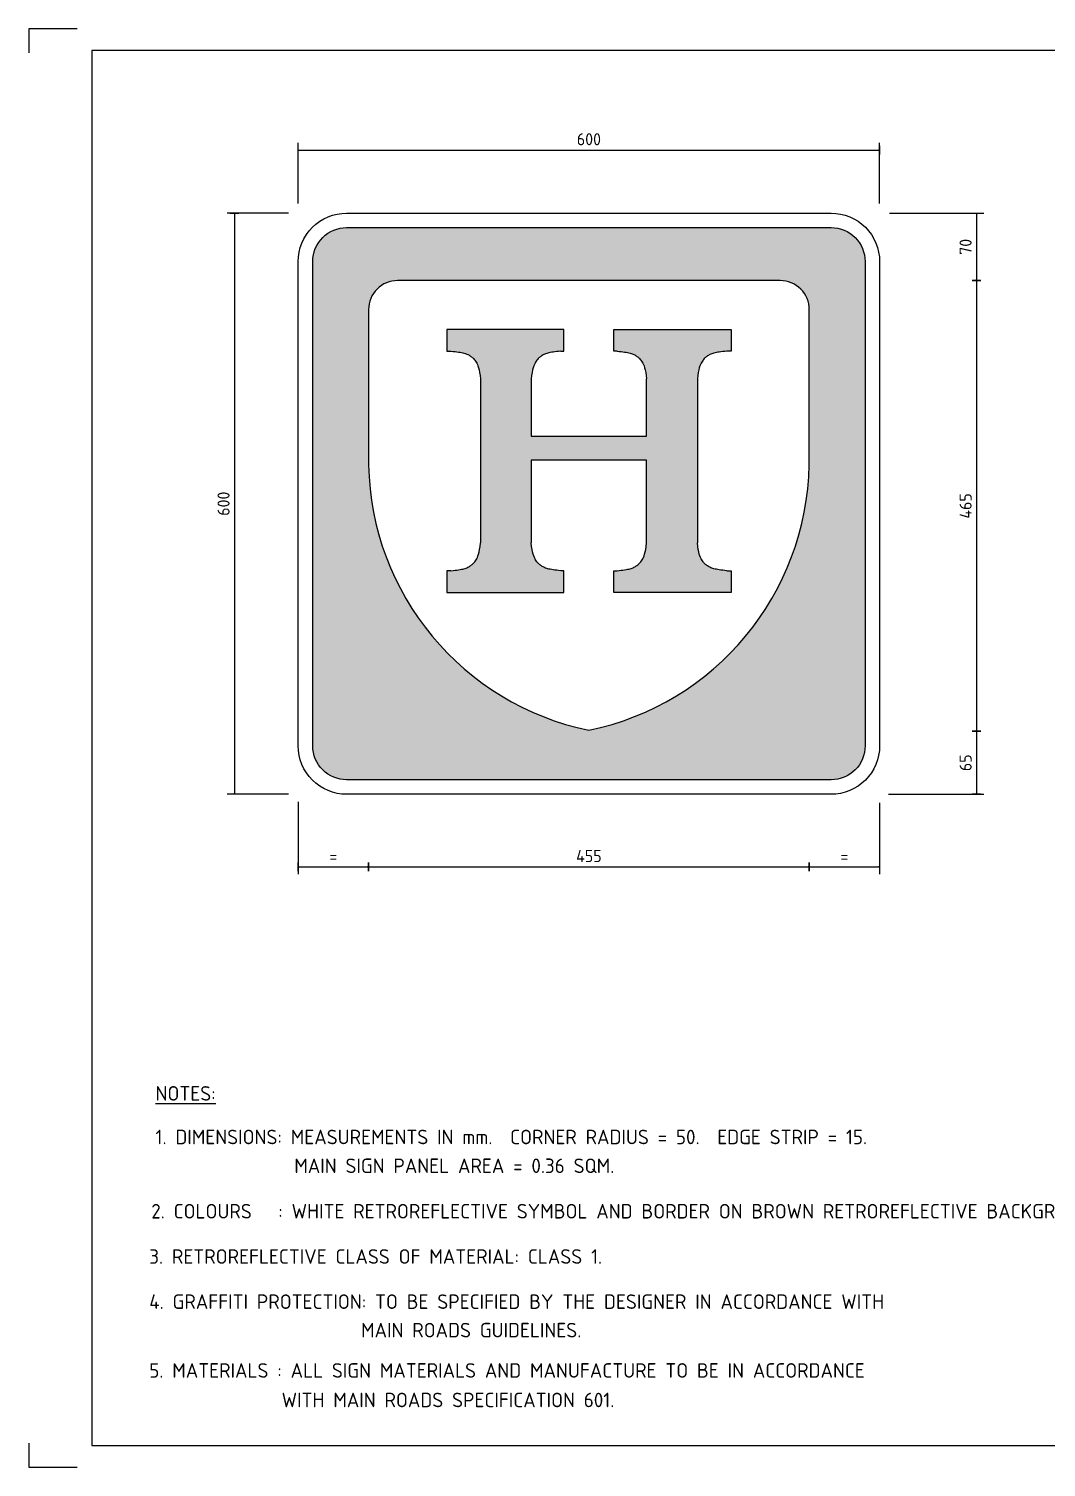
# Model space of a CAD drawing. Header units: millimetres. Extents: x 0 to 420, y 0 to 297.
# Drawn here: x 0 to 210, y 0 to 297 of the extents above; entities that cross this region are included whole.
import ezdxf
from ezdxf.enums import TextEntityAlignment as Align

# ---------------------------------------------------------------- set-up
doc = ezdxf.new("R2010")
doc.units = ezdxf.units.MM
for name, color, linetype in [('BROWN', 36, 'Continuous'), ('L35', 3, 'Continuous'), ('T25', 1, 'Continuous'), ('TBLK18', 4, 'Continuous'), ('TBLK25', 1, 'Continuous'), ('TBLK35', 3, 'Continuous'), ('TBLK50', 7, 'Continuous')]:
    doc.layers.add(name, color=color, linetype=linetype)
doc.styles.add('ISO', font='iso3098b')
doc.dimstyles.new('SIGNSDIM', dxfattribs={"dimtxt": 2.5, "dimasz": 0.2, "dimexe": 1.5, "dimexo": 2, "dimgap": 1, "dimtad": 1, "dimdec": 4, "dimlfac": 5, "dimrnd": 1, "dimdsep": 46, "dimtxsty": 'ISO', "dimblk": 'SGNDIM', "dimcen": 2.5, "dimse2": 1, "dimadec": 0, "dimazin": 0, "dimtfac": 1, "dimtdec": 4, "dimtix": 1, "dimtmove": 0, "dimatfit": 3, "dimldrblk": 'SGNDIM', "dimfxl": 1, "dimtolj": 1, "dimtzin": 0, "dimarcsym": 0})

# ---------------------------------------------------------------- blocks, each defined once
blk = doc.blocks.new('A3BBLK')
at = {"layer": 'TBLK25'}
for p, q in [((10, 297), (0, 297)), ((0, 297), (0, 292)), ((0, 5), (0, 0)), ((0, 0), (10, 0))]:
    blk.add_line(p, q, dxfattribs=at)
at = {"layer": 'TBLK50'}
for p, q in [((415.5, 292.5), (13, 292.5)), ((13, 292.5), (13, 4.5)), ((13, 4.5), (415.5, 4.5))]:
    blk.add_line(p, q, dxfattribs=at)
blk = doc.blocks.new('title block')
blk.add_blockref('A3BBLK', (0, 0))
at = {"layer": 'TBLK18', "style": 'ISO'}
blk.add_attdef('MR_DIRECTORATE', text='', height=1.5, dxfattribs=at).set_placement((381.5, 67.12), align=Align.CENTER)
for tag, p in [('STREET_NAME', (355.51, 61.1)), ('SUBURB_POSTCODE', (388.49, 61.1)), ('TELEPHONE_NO.', (368.31, 58.84)), ('FAX_NO.', (393.56, 58.84))]:
    blk.add_attdef(tag, p, '', height=1.5, dxfattribs=at)
at = {"layer": 'TBLK25', "style": 'ISO'}
for tag, height, p in [('MR_BRANCH', 2, (381.5, 64.2)), ('ROAD_SECTION', 1.75, (384.5, 29.16)), ('SLK', 1.75, (384.5, 26.11)), ('CHAINAGE', 1.75, (384.5, 19.21))]:
    blk.add_attdef(tag, text='', height=height, dxfattribs=at).set_placement(p, align=Align.CENTER)
for tag, p, height in [('FILE_NUMBER', (371.77, 53.24), 2.5), ('DESIGNED_/_DRAWN', (371.77, 48.49), 2), ('VERIFIED', (371.77, 43.49), 2), ('APPROVED', (371.77, 38.49), 2), ('LOCAL_AUTHORITY', (370.48, 16.73), 1.25)]:
    blk.add_attdef(tag, p, '', height=height, dxfattribs=at)
at = {"layer": 'TBLK35', "style": 'ISO', "width": 0.9}
for tag, p in [('ROAD_PROJECT&NUMBER', (384.5, 32.23)), ('DRAWING_DESCRIPTION', (384.5, 22.29))]:
    blk.add_attdef(tag, text='', height=2.5, dxfattribs=at).set_placement(p, align=Align.CENTER)
at = {"layer": 'TBLK50', "style": 'ISO'}
blk.add_attdef('DRG_NUMBER', (356.8, 6.02), '', height=5, dxfattribs=at)
blk = doc.blocks.new('SGNDIM')
for p, q in [((0, 0), (-1, 0)), ((0, 4.5), (0, -4.5))]:
    blk.add_line(p, q)
blk = doc.blocks.new('*D20')
at = {"layer": 'DEFPOINTS', "color": 0, "transparency": 16777216}
for p in [(55.61, 258.94), (42.45, 138.94), (55.61, 138.94)]:
    blk.add_point(p, dxfattribs=at)
at = {"layer": 'T25', "color": 0, "lineweight": -2, "transparency": 16777216}
for p, q in [((53.61, 258.94), (40.95, 258.94)), ((42.45, 258.74), (42.45, 139.14)), ((53.61, 138.94), (40.95, 138.94))]:
    blk.add_line(p, q, dxfattribs=at)
at = {"layer": 'T25', "color": 0, "lineweight": -2, "transparency": 16777216, "xscale": 0.2, "yscale": 0.2, "zscale": 0.2}
for p, rotation in [((42.45, 258.94), 90), ((42.45, 138.94), 270)]:
    blk.add_blockref('SGNDIM', p, dxfattribs=dict(at, rotation=rotation))
at = {"layer": 'T25', "color": 0, "transparency": 16777216, "insert": (40.2, 198.94), "char_height": 2.5, "attachment_point": 5, "rotation": 90, "style": 'ISO'}
blk.add_mtext('\\A1;600', dxfattribs=at)
blk = doc.blocks.new('*D21')
at = {"layer": 'DEFPOINTS', "color": 0, "transparency": 16777216}
for p in [(55.61, 139.37), (70.12, 130.29), (70.12, 123.94)]:
    blk.add_point(p, dxfattribs=at)
at = {"layer": 'T25', "color": 0, "lineweight": -2, "transparency": 16777216}
for p, q in [((55.61, 137.37), (55.61, 122.44)), ((55.81, 123.94), (69.92, 123.94))]:
    blk.add_line(p, q, dxfattribs=at)
at = {"layer": 'T25', "color": 0, "lineweight": -2, "transparency": 16777216, "xscale": 0.2, "yscale": 0.2, "zscale": 0.2, "rotation": 180}
blk.add_blockref('SGNDIM', (55.61, 123.94), dxfattribs=at)
at = {"layer": 'T25', "color": 0, "lineweight": -2, "transparency": 16777216, "xscale": 0.2, "yscale": 0.2, "zscale": 0.2}
blk.add_blockref('SGNDIM', (70.12, 123.94), dxfattribs=at)
at = {"layer": 'T25', "color": 0, "transparency": 16777216, "insert": (62.87, 126.19), "char_height": 2.5, "attachment_point": 5, "style": 'ISO'}
blk.add_mtext('\\A1;=', dxfattribs=at)
blk = doc.blocks.new('*D22')
at = {"layer": 'DEFPOINTS', "color": 0, "transparency": 16777216}
for p in [(70.12, 150.5), (161.09, 150.5), (161.09, 123.94)]:
    blk.add_point(p, dxfattribs=at)
at = {"layer": 'T25', "color": 0, "lineweight": -2, "transparency": 16777216}
blk.add_line((70.32, 123.94), (160.89, 123.94), dxfattribs=at)
at = {"layer": 'T25', "color": 0, "lineweight": -2, "transparency": 16777216, "xscale": 0.2, "yscale": 0.2, "zscale": 0.2, "rotation": 180}
blk.add_blockref('SGNDIM', (70.12, 123.94), dxfattribs=at)
at = {"layer": 'T25', "color": 0, "lineweight": -2, "transparency": 16777216, "xscale": 0.2, "yscale": 0.2, "zscale": 0.2}
blk.add_blockref('SGNDIM', (161.09, 123.94), dxfattribs=at)
at = {"layer": 'T25', "color": 0, "transparency": 16777216, "insert": (115.61, 126.19), "char_height": 2.5, "attachment_point": 5, "style": 'ISO'}
blk.add_mtext('\\A1;455', dxfattribs=at)
blk = doc.blocks.new('*D23')
at = {"layer": 'DEFPOINTS', "color": 0, "transparency": 16777216}
for p in [(175.61, 139.21), (161.09, 130.29), (175.61, 123.94)]:
    blk.add_point(p, dxfattribs=at)
at = {"layer": 'T25', "color": 0, "lineweight": -2, "transparency": 16777216}
for p, q in [((175.61, 137.21), (175.61, 122.44)), ((161.29, 123.94), (175.41, 123.94))]:
    blk.add_line(p, q, dxfattribs=at)
at = {"layer": 'T25', "color": 0, "lineweight": -2, "transparency": 16777216, "xscale": 0.2, "yscale": 0.2, "zscale": 0.2, "rotation": 180}
blk.add_blockref('SGNDIM', (161.09, 123.94), dxfattribs=at)
at = {"layer": 'T25', "color": 0, "lineweight": -2, "transparency": 16777216, "xscale": 0.2, "yscale": 0.2, "zscale": 0.2}
blk.add_blockref('SGNDIM', (175.61, 123.94), dxfattribs=at)
at = {"layer": 'T25', "color": 0, "transparency": 16777216, "insert": (168.35, 126.19), "char_height": 2.5, "attachment_point": 5, "style": 'ISO'}
blk.add_mtext('\\A1;=', dxfattribs=at)
blk = doc.blocks.new('*D24')
at = {"layer": 'DEFPOINTS', "color": 0, "transparency": 16777216}
for p in [(175.66, 258.94), (177.03, 245.01), (195.61, 245.01)]:
    blk.add_point(p, dxfattribs=at)
at = {"layer": 'T25', "color": 0, "lineweight": -2, "transparency": 16777216}
for p, q in [((177.66, 258.94), (197.11, 258.94)), ((195.61, 258.74), (195.61, 245.21))]:
    blk.add_line(p, q, dxfattribs=at)
at = {"layer": 'T25', "color": 0, "lineweight": -2, "transparency": 16777216, "xscale": 0.2, "yscale": 0.2, "zscale": 0.2}
for p, rotation in [((195.61, 258.94), 90), ((195.61, 245.01), 270)]:
    blk.add_blockref('SGNDIM', p, dxfattribs=dict(at, rotation=rotation))
at = {"layer": 'T25', "color": 0, "transparency": 16777216, "insert": (193.36, 251.98), "char_height": 2.5, "attachment_point": 5, "rotation": 90, "style": 'ISO'}
blk.add_mtext('\\A1;70', dxfattribs=at)
blk = doc.blocks.new('*D25')
at = {"layer": 'DEFPOINTS', "color": 0, "transparency": 16777216}
for p in [(164.59, 245.01), (164.59, 151.96), (195.61, 151.96)]:
    blk.add_point(p, dxfattribs=at)
at = {"layer": 'T25', "color": 0, "lineweight": -2, "transparency": 16777216}
blk.add_line((195.61, 244.81), (195.61, 152.16), dxfattribs=at)
at = {"layer": 'T25', "color": 0, "lineweight": -2, "transparency": 16777216, "xscale": 0.2, "yscale": 0.2, "zscale": 0.2}
for p, rotation in [((195.61, 245.01), 90), ((195.61, 151.96), 270)]:
    blk.add_blockref('SGNDIM', p, dxfattribs=dict(at, rotation=rotation))
at = {"layer": 'T25', "color": 0, "transparency": 16777216, "insert": (193.36, 198.48), "char_height": 2.5, "attachment_point": 5, "rotation": 90, "style": 'ISO'}
blk.add_mtext('\\A1;465', dxfattribs=at)
blk = doc.blocks.new('*D26')
at = {"layer": 'DEFPOINTS', "color": 0, "transparency": 16777216}
for p in [(166.69, 151.96), (175.48, 138.94), (195.61, 138.94)]:
    blk.add_point(p, dxfattribs=at)
at = {"layer": 'T25', "color": 0, "lineweight": -2, "transparency": 16777216}
for p, q in [((195.61, 151.76), (195.61, 139.14)), ((177.48, 138.94), (197.11, 138.94))]:
    blk.add_line(p, q, dxfattribs=at)
at = {"layer": 'T25', "color": 0, "lineweight": -2, "transparency": 16777216, "xscale": 0.2, "yscale": 0.2, "zscale": 0.2}
for p, rotation in [((195.61, 151.96), 90), ((195.61, 138.94), 270)]:
    blk.add_blockref('SGNDIM', p, dxfattribs=dict(at, rotation=rotation))
at = {"layer": 'T25', "color": 0, "transparency": 16777216, "insert": (193.36, 145.45), "char_height": 2.5, "attachment_point": 5, "rotation": 90, "style": 'ISO'}
blk.add_mtext('\\A1;65', dxfattribs=at)
blk = doc.blocks.new('*D27')
at = {"layer": 'DEFPOINTS', "color": 0, "transparency": 16777216}
for p in [(175.61, 271.94), (55.61, 258.94), (175.61, 258.94)]:
    blk.add_point(p, dxfattribs=at)
at = {"layer": 'T25', "color": 0, "lineweight": -2, "transparency": 16777216}
for p, q in [((55.61, 260.94), (55.61, 273.44)), ((175.61, 260.94), (175.61, 273.44)), ((55.81, 271.94), (175.41, 271.94))]:
    blk.add_line(p, q, dxfattribs=at)
at = {"layer": 'T25', "color": 0, "lineweight": -2, "transparency": 16777216, "xscale": 0.2, "yscale": 0.2, "zscale": 0.2, "rotation": 180}
blk.add_blockref('SGNDIM', (55.61, 271.94), dxfattribs=at)
at = {"layer": 'T25', "color": 0, "lineweight": -2, "transparency": 16777216, "xscale": 0.2, "yscale": 0.2, "zscale": 0.2}
blk.add_blockref('SGNDIM', (175.61, 271.94), dxfattribs=at)
at = {"layer": 'T25', "color": 0, "transparency": 16777216, "insert": (115.61, 274.19), "char_height": 2.5, "attachment_point": 5, "style": 'ISO'}
blk.add_mtext('\\A1;600', dxfattribs=at)

msp = doc.modelspace()

# ---------------------------------------------------------------- hatches: boundary and pattern name
at = {"layer": 'BROWN'}
h = msp.add_hatch(color=256, dxfattribs=at)
edge = h.paths.add_edge_path(flags=16)
edge.add_line((115.608755, 245.009295), (76.124607, 245.009295))
edge.add_arc((76.124607, 239.009295), 6, 90, 180)
edge.add_line((70.124607, 239.009295), (70.124607, 206.991845))
edge.add_arc((127.206078, 208.056903), 57.091406, 181.06893323, 258.2795932)
edge.add_arc((104.011433, 208.056903), 57.091406, 281.7204068, 358.93106677)
edge.add_line((161.092903, 206.991845), (161.092903, 239.009295))
edge.add_arc((155.092903, 239.009295), 6, 0, 90)
edge.add_line((155.092903, 245.009295), (115.608755, 245.009295))
edge = h.paths.add_edge_path()
edge.add_line((58.608755, 148.940741), (58.608755, 248.940781))
edge.add_arc((65.608755, 248.940781), 7, 90, 180, ccw=False)
edge.add_line((65.608755, 255.940781), (165.608755, 255.940781))
edge.add_arc((165.608755, 248.940781), 7, 0, 90, ccw=False)
edge.add_line((172.608755, 248.940781), (172.608755, 148.940741))
edge.add_arc((165.608755, 148.940741), 7, -90, 0, ccw=False)
edge.add_line((165.608755, 141.940741), (65.608755, 141.940741))
edge.add_arc((65.608755, 148.940741), 7, 180, 270, ccw=False)
msp.add_hatch(color=256, dxfattribs=at).paths.add_polyline_path([(144.08382, 185.108133), (143.646892, 185.153022), (143.243044, 185.197504), (142.870291, 185.242511), (142.526652, 185.288976), (142.210144, 185.33783), (141.918783, 185.390006), (141.650589, 185.446435), (141.403577, 185.508051), (141.175788, 185.575572), (140.965356, 185.648863), (140.770438, 185.727578), (140.589189, 185.811368), (140.419766, 185.899885), (140.260326, 185.992783), (140.109026, 186.089713), (139.964021, 186.190328), (139.823642, 186.294802), (139.686916, 186.405393), (139.553041, 186.524885), (139.421219, 186.656056), (139.29065, 186.801689), (139.160532, 186.964564), (139.030067, 187.147462), (138.898453, 187.353165), (138.765461, 187.58582), (138.633134, 187.855046), (138.504084, 188.171827), (138.380925, 188.547149), (138.26627, 188.991996), (138.16273, 189.517354), (138.07292, 190.134207), (137.999452, 190.853541), (137.999452, 224.695353), (138.07292, 225.414687), (138.16273, 226.03154), (138.26627, 226.556898), (138.380925, 227.001745), (138.504084, 227.377067), (138.633134, 227.693848), (138.765461, 227.963074), (138.898453, 228.195729), (139.030067, 228.401432), (139.160532, 228.58433), (139.29065, 228.747205), (139.421219, 228.892838), (139.553041, 229.02401), (139.686916, 229.143501), (139.823642, 229.254093), (139.964021, 229.358566), (140.109026, 229.459181), (140.260326, 229.556111), (140.419766, 229.649009), (140.589189, 229.737526), (140.770438, 229.821316), (140.965356, 229.900031), (141.175788, 229.973322), (141.403577, 230.040843), (141.650589, 230.102459), (141.918783, 230.158888), (142.210144, 230.211064), (142.526652, 230.259918), (142.870291, 230.306383), (143.243044, 230.35139), (143.646892, 230.395872), (144.08382, 230.440761), (144.940835, 230.440761), (144.940835, 234.940761), (120.779478, 234.940761), (120.779478, 230.440761), (121.415084, 230.440761), (121.852011, 230.395872), (122.25586, 230.35139), (122.628612, 230.306383), (122.972251, 230.259918), (123.28876, 230.211064), (123.58012, 230.158888), (123.848315, 230.102459), (124.095327, 230.040843), (124.323115, 229.973322), (124.533547, 229.900031), (124.728466, 229.821316), (124.909714, 229.737526), (125.079137, 229.649009), (125.238577, 229.556111), (125.389878, 229.459181), (125.534883, 229.358566), (125.675261, 229.254093), (125.811988, 229.143501), (125.945862, 229.02401), (126.077684, 228.892838), (126.208254, 228.747205), (126.338371, 228.58433), (126.468837, 228.401432), (126.60045, 228.195729), (126.733442, 227.963074), (126.86577, 227.693848), (126.994819, 227.377067), (127.117978, 227.001745), (127.232634, 226.556898), (127.336173, 226.03154), (127.425983, 225.414687), (127.499452, 224.695353), (127.499452, 212.857446), (115.608755, 212.857446), (103.718059, 212.857446), (103.718059, 224.695353), (103.791527, 225.414687), (103.881337, 226.03154), (103.984877, 226.556898), (104.099532, 227.001745), (104.222691, 227.377067), (104.351741, 227.693848), (104.484068, 227.963074), (104.61706, 228.195729), (104.748674, 228.401432), (104.879139, 228.58433), (105.009257, 228.747205), (105.139826, 228.892838), (105.271648, 229.02401), (105.405523, 229.143501), (105.542249, 229.254093), (105.682628, 229.358566), (105.827633, 229.459181), (105.978933, 229.556111), (106.138373, 229.649009), (106.307796, 229.737526), (106.489045, 229.821316), (106.683963, 229.900031), (106.894395, 229.973322), (107.122184, 230.040843), (107.369196, 230.102459), (107.63739, 230.158888), (107.928751, 230.211064), (108.245259, 230.259918), (108.588898, 230.306383), (108.961651, 230.35139), (109.365499, 230.395872), (109.802427, 230.440761), (110.438032, 230.440761), (110.438032, 234.940761), (86.276675, 234.940761), (86.276675, 230.440761), (87.133691, 230.440761), (87.570618, 230.395872), (87.974467, 230.35139), (88.347219, 230.306383), (88.690858, 230.259918), (89.007367, 230.211064), (89.298727, 230.158888), (89.566922, 230.102459), (89.813934, 230.040843), (90.041722, 229.973322), (90.252154, 229.900031), (90.447073, 229.821316), (90.628321, 229.737526), (90.797744, 229.649009), (90.957184, 229.556111), (91.108485, 229.459181), (91.25349, 229.358566), (91.393868, 229.254093), (91.530595, 229.143501), (91.664469, 229.02401), (91.796291, 228.892838), (91.926861, 228.747205), (92.056978, 228.58433), (92.187444, 228.401432), (92.319057, 228.195729), (92.452049, 227.963074), (92.584377, 227.693848), (92.713426, 227.377067), (92.836585, 227.001745), (92.951241, 226.556898), (93.05478, 226.03154), (93.14459, 225.414687), (93.218059, 224.695353), (93.218059, 190.853541), (93.14459, 190.134207), (93.05478, 189.517354), (92.951241, 188.991996), (92.836585, 188.547149), (92.713426, 188.171827), (92.584377, 187.855046), (92.452049, 187.58582), (92.319057, 187.353165), (92.187444, 187.147462), (92.056978, 186.964564), (91.926861, 186.801689), (91.796291, 186.656056), (91.664469, 186.524885), (91.530595, 186.405393), (91.393868, 186.294802), (91.25349, 186.190328), (91.108485, 186.089713), (90.957184, 185.992783), (90.797744, 185.899885), (90.628321, 185.811368), (90.447073, 185.727578), (90.252154, 185.648863), (90.041722, 185.575572), (89.813934, 185.508051), (89.566922, 185.446435), (89.298727, 185.390006), (89.007367, 185.33783), (88.690858, 185.288976), (88.347219, 185.242511), (87.974467, 185.197504), (87.570618, 185.153022), (87.133691, 185.108133), (86.276675, 185.108133), (86.276675, 180.608133), (110.438032, 180.608133), (110.438032, 185.108133), (109.802427, 185.108133), (109.365499, 185.153022), (108.961651, 185.197504), (108.588898, 185.242511), (108.245259, 185.288976), (107.928751, 185.33783), (107.63739, 185.390006), (107.369196, 185.446435), (107.122184, 185.508051), (106.894395, 185.575572), (106.683963, 185.648863), (106.489045, 185.727578), (106.307796, 185.811368), (106.138373, 185.899885), (105.978933, 185.992783), (105.827633, 186.089713), (105.682628, 186.190328), (105.542249, 186.294802), (105.405523, 186.405393), (105.271648, 186.524885), (105.139826, 186.656056), (105.009257, 186.801689), (104.879139, 186.964564), (104.748674, 187.147462), (104.61706, 187.353165), (104.484068, 187.58582), (104.351741, 187.855046), (104.222691, 188.171827), (104.099532, 188.547149), (103.984877, 188.991996), (103.881337, 189.517354), (103.791527, 190.134207), (103.718059, 190.853541), (103.718059, 207.921271), (115.608755, 207.921271), (127.499452, 207.921271), (127.499452, 190.853541), (127.425983, 190.134207), (127.336173, 189.517354), (127.232634, 188.991996), (127.117978, 188.547149), (126.994819, 188.171827), (126.86577, 187.855046), (126.733442, 187.58582), (126.60045, 187.353165), (126.468837, 187.147462), (126.338371, 186.964564), (126.208254, 186.801689), (126.077684, 186.656056), (125.945862, 186.524885), (125.811988, 186.405393), (125.675261, 186.294802), (125.534883, 186.190328), (125.389878, 186.089713), (125.238577, 185.992783), (125.079137, 185.899885), (124.909714, 185.811368), (124.728466, 185.727578), (124.533547, 185.648863), (124.323115, 185.575572), (124.095327, 185.508051), (123.848315, 185.446435), (123.58012, 185.390006), (123.28876, 185.33783), (122.972251, 185.288976), (122.628612, 185.242511), (122.25586, 185.197504), (121.852011, 185.153022), (121.415084, 185.108133), (120.779478, 185.108133), (120.779478, 180.608133), (144.940835, 180.608133), (144.940835, 185.108133)])

# ---------------------------------------------------------------- linework, layer by layer
for p, q in [((93.218059, 224.695353), (93.218059, 190.853541)), ((137.999452, 224.695353), (137.999452, 190.853541))]:
    msp.add_line(p, q, dxfattribs=at)
for points in [[(58.608755, 148.940741), (58.608755, 248.940781, -0.4142135624), (65.608755, 255.940781), (165.608755, 255.940781, -0.4142135624), (172.608755, 248.940781), (172.608755, 148.940741, -0.4142135624), (165.608755, 141.940741), (65.608755, 141.940741, -0.4142135624)], [(115.608755, 245.009295), (76.124607, 245.009295, 0.4142135624), (70.124607, 239.009295), (70.124607, 206.991845, 0.3502472375), (115.608755, 152.155823, 0.3502472375), (161.092903, 206.991845), (161.092903, 239.009295, 0.4142135624), (155.092903, 245.009295)]]:
    msp.add_lwpolyline(points, format="xyb", close=True, dxfattribs=at)
for points in [[(109.802427, 230.440761), (110.438032, 230.440761), (110.438032, 234.940761), (86.276675, 234.940761), (86.276675, 230.440761), (87.133691, 230.440761)], [(121.415084, 230.440761), (120.779478, 230.440761), (120.779478, 234.940761), (144.940835, 234.940761), (144.940835, 230.440761), (144.08382, 230.440761)], [(87.133691, 230.440761), (87.570618, 230.395872), (87.974467, 230.35139), (88.347219, 230.306383), (88.690858, 230.259918), (89.007367, 230.211064), (89.298727, 230.158888), (89.566922, 230.102459), (89.813934, 230.040843), (90.041722, 229.973322), (90.252154, 229.900031), (90.447073, 229.821316), (90.628321, 229.737526), (90.797744, 229.649009), (90.957184, 229.556111), (91.108485, 229.459181), (91.25349, 229.358566), (91.393868, 229.254093), (91.530595, 229.143501), (91.664469, 229.02401), (91.796291, 228.892838), (91.926861, 228.747205), (92.056978, 228.58433), (92.187444, 228.401432), (92.319057, 228.195729), (92.452049, 227.963074), (92.584377, 227.693848), (92.713426, 227.377067), (92.836585, 227.001745), (92.951241, 226.556898), (93.05478, 226.03154), (93.14459, 225.414687), (93.218059, 224.695353)], [(109.802427, 230.440761), (109.365499, 230.395872), (108.961651, 230.35139), (108.588898, 230.306383), (108.245259, 230.259918), (107.928751, 230.211064), (107.63739, 230.158888), (107.369196, 230.102459), (107.122184, 230.040843), (106.894395, 229.973322), (106.683963, 229.900031), (106.489045, 229.821316), (106.307796, 229.737526), (106.138373, 229.649009), (105.978933, 229.556111), (105.827633, 229.459181), (105.682628, 229.358566), (105.542249, 229.254093), (105.405523, 229.143501), (105.271648, 229.02401), (105.139826, 228.892838), (105.009257, 228.747205), (104.879139, 228.58433), (104.748674, 228.401432), (104.61706, 228.195729), (104.484068, 227.963074), (104.351741, 227.693848), (104.222691, 227.377067), (104.099532, 227.001745), (103.984877, 226.556898), (103.881337, 226.03154), (103.791527, 225.414687), (103.718059, 224.695353)], [(121.415084, 230.440761), (121.852011, 230.395872), (122.25586, 230.35139), (122.628612, 230.306383), (122.972251, 230.259918), (123.28876, 230.211064), (123.58012, 230.158888), (123.848315, 230.102459), (124.095327, 230.040843), (124.323115, 229.973322), (124.533547, 229.900031), (124.728466, 229.821316), (124.909714, 229.737526), (125.079137, 229.649009), (125.238577, 229.556111), (125.389878, 229.459181), (125.534883, 229.358566), (125.675261, 229.254093), (125.811988, 229.143501), (125.945862, 229.02401), (126.077684, 228.892838), (126.208254, 228.747205), (126.338371, 228.58433), (126.468837, 228.401432), (126.60045, 228.195729), (126.733442, 227.963074), (126.86577, 227.693848), (126.994819, 227.377067), (127.117978, 227.001745), (127.232634, 226.556898), (127.336173, 226.03154), (127.425983, 225.414687), (127.499452, 224.695353)], [(144.08382, 230.440761), (143.646892, 230.395872), (143.243044, 230.35139), (142.870291, 230.306383), (142.526652, 230.259918), (142.210144, 230.211064), (141.918783, 230.158888), (141.650589, 230.102459), (141.403577, 230.040843), (141.175788, 229.973322), (140.965356, 229.900031), (140.770438, 229.821316), (140.589189, 229.737526), (140.419766, 229.649009), (140.260326, 229.556111), (140.109026, 229.459181), (139.964021, 229.358566), (139.823642, 229.254093), (139.686916, 229.143501), (139.553041, 229.02401), (139.421219, 228.892838), (139.29065, 228.747205), (139.160532, 228.58433), (139.030067, 228.401432), (138.898453, 228.195729), (138.765461, 227.963074), (138.633134, 227.693848), (138.504084, 227.377067), (138.380925, 227.001745), (138.26627, 226.556898), (138.16273, 226.03154), (138.07292, 225.414687), (137.999452, 224.695353)], [(103.718059, 224.695353), (103.718059, 212.857446), (115.608755, 212.857446), (127.499452, 212.857446), (127.499452, 224.695353)], [(127.499452, 190.853541), (127.499452, 207.921271), (115.608755, 207.921271), (103.718059, 207.921271), (103.718059, 190.853541)], [(87.133691, 185.108133), (87.570618, 185.153022), (87.974467, 185.197504), (88.347219, 185.242511), (88.690858, 185.288976), (89.007367, 185.33783), (89.298727, 185.390006), (89.566922, 185.446435), (89.813934, 185.508051), (90.041722, 185.575572), (90.252154, 185.648863), (90.447073, 185.727578), (90.628321, 185.811368), (90.797744, 185.899885), (90.957184, 185.992783), (91.108485, 186.089713), (91.25349, 186.190328), (91.393868, 186.294802), (91.530595, 186.405393), (91.664469, 186.524885), (91.796291, 186.656056), (91.926861, 186.801689), (92.056978, 186.964564), (92.187444, 187.147462), (92.319057, 187.353165), (92.452049, 187.58582), (92.584377, 187.855046), (92.713426, 188.171827), (92.836585, 188.547149), (92.951241, 188.991996), (93.05478, 189.517354), (93.14459, 190.134207), (93.218059, 190.853541)], [(109.802427, 185.108133), (109.365499, 185.153022), (108.961651, 185.197504), (108.588898, 185.242511), (108.245259, 185.288976), (107.928751, 185.33783), (107.63739, 185.390006), (107.369196, 185.446435), (107.122184, 185.508051), (106.894395, 185.575572), (106.683963, 185.648863), (106.489045, 185.727578), (106.307796, 185.811368), (106.138373, 185.899885), (105.978933, 185.992783), (105.827633, 186.089713), (105.682628, 186.190328), (105.542249, 186.294802), (105.405523, 186.405393), (105.271648, 186.524885), (105.139826, 186.656056), (105.009257, 186.801689), (104.879139, 186.964564), (104.748674, 187.147462), (104.61706, 187.353165), (104.484068, 187.58582), (104.351741, 187.855046), (104.222691, 188.171827), (104.099532, 188.547149), (103.984877, 188.991996), (103.881337, 189.517354), (103.791527, 190.134207), (103.718059, 190.853541)], [(121.415084, 185.108133), (121.852011, 185.153022), (122.25586, 185.197504), (122.628612, 185.242511), (122.972251, 185.288976), (123.28876, 185.33783), (123.58012, 185.390006), (123.848315, 185.446435), (124.095327, 185.508051), (124.323115, 185.575572), (124.533547, 185.648863), (124.728466, 185.727578), (124.909714, 185.811368), (125.079137, 185.899885), (125.238577, 185.992783), (125.389878, 186.089713), (125.534883, 186.190328), (125.675261, 186.294802), (125.811988, 186.405393), (125.945862, 186.524885), (126.077684, 186.656056), (126.208254, 186.801689), (126.338371, 186.964564), (126.468837, 187.147462), (126.60045, 187.353165), (126.733442, 187.58582), (126.86577, 187.855046), (126.994819, 188.171827), (127.117978, 188.547149), (127.232634, 188.991996), (127.336173, 189.517354), (127.425983, 190.134207), (127.499452, 190.853541)], [(144.08382, 185.108133), (143.646892, 185.153022), (143.243044, 185.197504), (142.870291, 185.242511), (142.526652, 185.288976), (142.210144, 185.33783), (141.918783, 185.390006), (141.650589, 185.446435), (141.403577, 185.508051), (141.175788, 185.575572), (140.965356, 185.648863), (140.770438, 185.727578), (140.589189, 185.811368), (140.419766, 185.899885), (140.260326, 185.992783), (140.109026, 186.089713), (139.964021, 186.190328), (139.823642, 186.294802), (139.686916, 186.405393), (139.553041, 186.524885), (139.421219, 186.656056), (139.29065, 186.801689), (139.160532, 186.964564), (139.030067, 187.147462), (138.898453, 187.353165), (138.765461, 187.58582), (138.633134, 187.855046), (138.504084, 188.171827), (138.380925, 188.547149), (138.26627, 188.991996), (138.16273, 189.517354), (138.07292, 190.134207), (137.999452, 190.853541)], [(87.133691, 185.108133), (86.276675, 185.108133), (86.276675, 180.608133), (110.438032, 180.608133), (110.438032, 185.108133), (109.802427, 185.108133)], [(144.08382, 185.108133), (144.940835, 185.108133), (144.940835, 180.608133), (120.779478, 180.608133), (120.779478, 185.108133), (121.415084, 185.108133)]]:
    msp.add_lwpolyline(points, dxfattribs=at)
at = {"layer": 'L35'}
msp.add_lwpolyline([(55.608755, 148.940741), (55.608755, 248.940781, -0.4142135624), (65.608755, 258.940781), (165.608755, 258.940781, -0.4142135624), (175.608755, 248.940781), (175.608755, 148.940741, -0.4142135624), (165.608755, 138.940741), (65.608755, 138.940741, -0.4142135624)], format="xyb", close=True, dxfattribs=at)

# ---------------------------------------------------------------- block references
at = {"color": 1}
msp.add_blockref('title block', (0, 0), dxfattribs=at)

# ---------------------------------------------------------------- texts
at = {"layer": 'T25', "color": 3, "style": 'ISO'}
for s, p in [('%%UNOTES:', (26.16301, 75.687431)), ('1. DIMENSIONS: MEASUREMENTS IN mm.  CORNER RADIUS = 50.  EDGE STRIP = 15.', (26.16301, 66.687431)), ('MAIN SIGN PANEL AREA = 0.36 SQM.', (54.796311, 60.7427)), ('2. COLOURS   : WHITE RETROREFLECTIVE SYMBOL AND BORDER ON BROWN RETROREFLECTIVE BACKGROUND.', (25.279612, 51.355479)), ('3. RETROREFLECTIVE CLASS OF MATERIAL: CLASS 1.', (24.865348, 42.008789)), ('4. GRAFFITI PROTECTION: TO BE SPECIFIED BY THE DESIGNER IN ACCORDANCE WITH', (24.865348, 32.687796)), ('                        MAIN ROADS GUIDELINES.', (24.865348, 26.805185)), ('5. MATERIALS : ALL SIGN MATERIALS AND MANUFACTURE TO BE IN ACCORDANCE ', (24.865348, 18.484064)), ('               WITH MAIN ROADS SPECIFICATION 601.', (24.865348, 12.386569))]:
    msp.add_text(s, height=3, dxfattribs=at).set_placement(p)

# ---------------------------------------------------------------- dimensions: what is measured, and where the dimension line sits
at = {"layer": 'T25'}
for base, p1, p2, override, picture, middle in [((175.608755, 271.940781), (55.608755, 258.940781), (175.608755, 258.940781), {"dimse2": 0}, '*D27', (115.608755, 274.190781)), ((161.092903, 123.940741), (70.124607, 150.502796), (161.092903, 150.502796), {"dimse1": 1}, '*D22', (115.608755, 126.190741))]:
    dim = msp.add_linear_dim(base=base, p1=p1, p2=p2, dimstyle='SIGNSDIM', override=override, dxfattribs=at)
    dim.commit()
    dim.dimension.update_dxf_attribs({"geometry": picture, "text_midpoint": middle})
for base, p1, p2, override, picture, middle in [((42.453237, 138.940741), (55.608755, 258.940781), (55.608755, 138.940741), {"dimse2": 0}, '*D20', (40.203237, 198.940761)), ((195.608755, 151.955708), (164.590893, 245.009295), (164.590893, 151.955708), {"dimse1": 1}, '*D25', (193.358755, 198.482501)), ((195.608755, 138.940741), (166.686736, 151.955708), (175.478353, 138.940741), {"dimse1": 1, "dimse2": 0}, '*D26', (193.358755, 145.448224))]:
    dim = msp.add_linear_dim(base=base, p1=p1, p2=p2, angle=90, dimstyle='SIGNSDIM', override=override, dxfattribs=at)
    dim.commit()
    dim.dimension.update_dxf_attribs({"geometry": picture, "text_midpoint": middle})
dim = msp.add_linear_dim(base=(195.608755, 245.009295), p1=(175.664828, 258.940781), p2=(177.033439, 245.009295), angle=90, dimstyle='SIGNSDIM', dxfattribs=at)
dim.commit()
dim.dimension.update_dxf_attribs({"geometry": '*D24', "text_midpoint": (193.358755, 251.975038)})
dim = msp.add_linear_dim(base=(70.124607, 123.940741), p1=(55.608755, 139.365359), p2=(70.124607, 130.286117), text='=', dimstyle='SIGNSDIM', dxfattribs=at)
dim.commit()
dim.dimension.update_dxf_attribs({"geometry": '*D21', "text_midpoint": (62.866681, 126.190741)})
dim = msp.add_linear_dim(base=(175.608755, 123.940741), p1=(161.092903, 130.286117), p2=(175.608755, 139.212246), text='=', dimstyle='SIGNSDIM', override={"dimse1": 1, "dimse2": 0}, dxfattribs=at)
dim.commit()
dim.dimension.update_dxf_attribs({"geometry": '*D23', "text_midpoint": (168.350829, 126.190741)})

doc.saveas('drawing.dxf')
